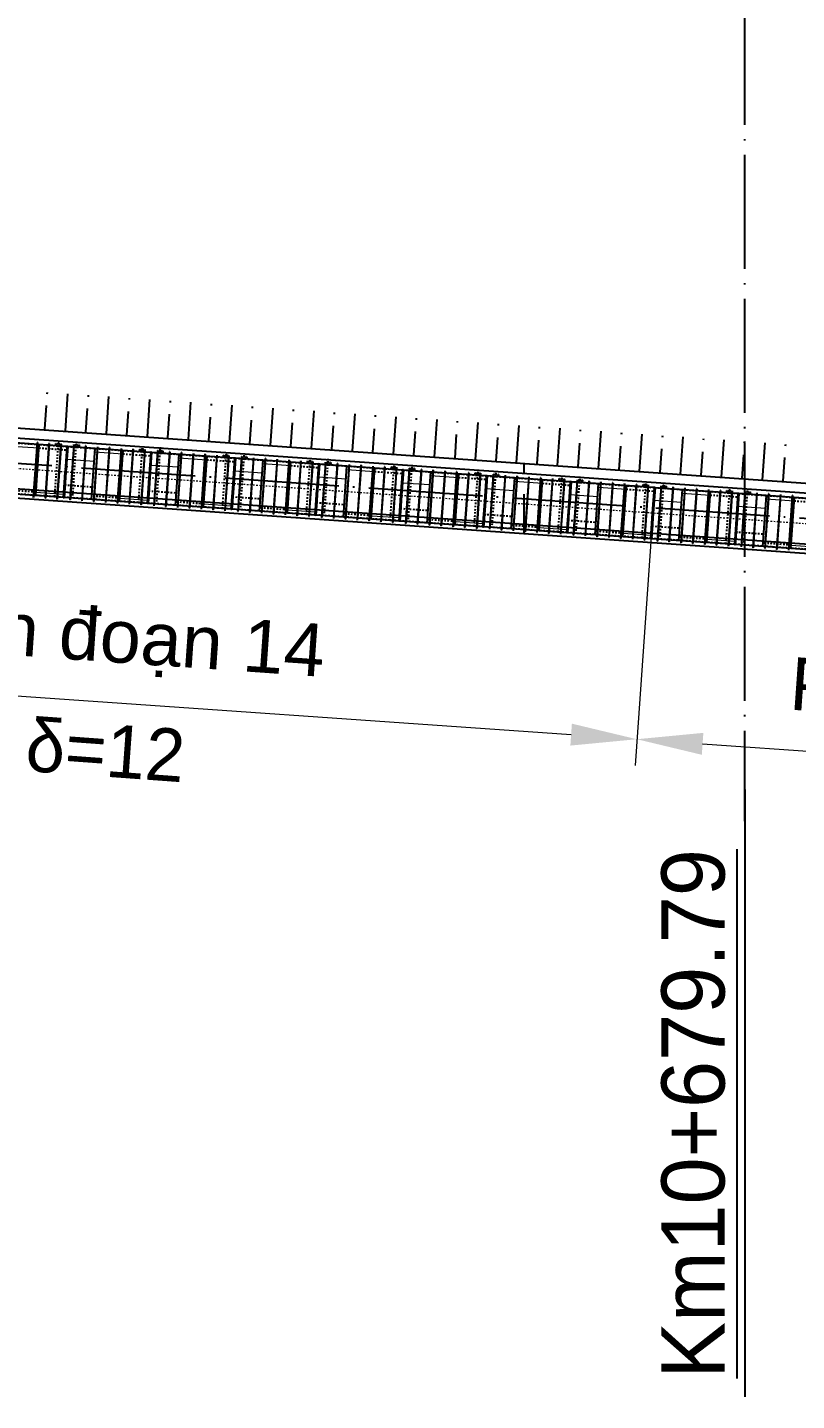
# Model space of a CAD drawing. Header units: inches. Extents: x 444671 to 463716, y 1783086 to 1794968.
# Drawn here: x 457299.1 to 457347.7, y 1787224.3 to 1787311.1 of the extents above; entities that cross this region are included whole.
import ezdxf

# ---------------------------------------------------------------- set-up
doc = ezdxf.new("R2010")
doc.units = ezdxf.units.IN
doc.header["$MEASUREMENT"] = 0
for name, pattern in [('ACAD_ISO04W100', [30, 24, -3, 0, -3]), ('CENTER', [2, 1.25, -0.25, 0.25, -0.25]), ('DASHED2', [9.525, 6.35, -3.175]), ('HIDDEN', [0.375, 0.25, -0.125])]:
    doc.linetypes.add(name, pattern=pattern)
for name, color, linetype in [('4', 4, 'Continuous'), ('Bao', 137, 'Continuous'), ('CONGTRINH', 2, 'Continuous'), ('CTTRINH', 4, 'Continuous'), ('Dong', 252, 'HIDDEN'), ('Ghichu', 3, 'Continuous'), ('KHUAT', 8, 'DASHED2'), ('Tam', 1, 'CENTER'), ('Text', 3, 'Continuous'), ('Tim', 1, 'ACAD_ISO04W100')]:
    doc.layers.add(name, color=color, linetype=linetype)
doc.layers.add('manh', color=128, linetype='Continuous', lineweight=15)
doc.layers.add('Texdoi', color=40, linetype='Continuous', lineweight=15)
doc.styles.add('Arial', font='arial.ttf')
doc.styles.add('VnAvt', font='')
doc.styles.get('VnAvt').set_extended_font_data('.VnAvant')
doc.linetypes.add('NEN_DA1', pattern='A,1.5,-0.15,["Y",Standard,S=0.2,R=0,X=-0.15,Y=-0.2],-0.005', length=1.655)
doc.dimstyles.new('1-1', dxfattribs={"dimtxt": 2, "dimasz": 2.5, "dimexe": 1, "dimexo": 0, "dimgap": 1, "dimtad": 1, "dimtoh": 1, "dimdec": 0, "dimzin": 0, "dimdsep": 46, "dimtxsty": 'Standard', "dimcen": 0.09, "dimclrd": 3, "dimclre": 3, "dimclrt": 4, "dimadec": 0, "dimazin": 0, "dimtfac": 1, "dimtdec": 0, "dimtmove": 0, "dimatfit": 0, "dimfxl": 0, "dimtolj": 1, "dimtzin": 0, "dimarcsym": 0})

# ---------------------------------------------------------------- blocks, each defined once
blk = doc.blocks.new('*D140')
at = {"layer": 'Bao', "color": 3, "lineweight": -2, "ltscale": 0.2, "transparency": 16777216}
for p, q in [((-831170, 179837), (-832286, 163886)), ((-762204, 175009), (-763321, 159058)), ((-828013, 165258), (-767361, 161012))]:
    blk.add_line(p, q, dxfattribs=at)
at = {"layer": 'Bao', "color": 3, "ltscale": 0.2, "transparency": 16777216}
for points in [[(-827965, 165951), (-828062, 164565), (-832170, 165549)], [(-767313, 161705), (-767410, 160319), (-763205, 160721)]]:
    blk.add_solid(points, dxfattribs=at)
at = {"layer": 'Defpoints', "color": 0, "ltscale": 0.2, "transparency": 16777216}
for p in [(-831170, 179837), (-762204, 175009), (-763205, 160721)]:
    blk.add_point(p, dxfattribs=at)
at = {"layer": 'Bao', "color": 4, "ltscale": 0.2, "transparency": 16777216, "insert": (-797419, 166967), "char_height": 3333.33, "attachment_point": 5, "rotation": 355.99563}
blk.add_mtext('\\A1;{\\f.VnArial|b0|i0|c0|p34;Ph©n ®o¹n 14}', dxfattribs=at)
blk = doc.blocks.new('*D141')
at = {"layer": 'Bao', "color": 3, "lineweight": -2, "ltscale": 0.2, "transparency": 16777216}
for p, q in [((-762204, 175009), (-763321, 159058)), ((-714459, 171667), (-715576, 155716)), ((-759048, 160430), (-719616, 157670))]:
    blk.add_line(p, q, dxfattribs=at)
at = {"layer": 'Bao', "color": 3, "ltscale": 0.2, "transparency": 16777216}
for points in [[(-759000, 161123), (-759097, 159737), (-763205, 160721)], [(-719567, 158362), (-719664, 156977), (-715459, 157379)]]:
    blk.add_solid(points, dxfattribs=at)
at = {"layer": 'Defpoints', "color": 0, "ltscale": 0.2, "transparency": 16777216}
for p in [(-762204, 175009), (-714459, 171667), (-715459, 157379)]:
    blk.add_point(p, dxfattribs=at)
at = {"layer": 'Bao', "color": 4, "ltscale": 0.2, "transparency": 16777216, "insert": (-739064, 162882), "char_height": 3333.33, "attachment_point": 5, "rotation": 355.99563}
blk.add_mtext('\\A1;{\\f.VnArial|b0|i0|c0|p34;Ph©n ®o¹n 13}', dxfattribs=at)
blk = doc.blocks.new('A$C491C4D06')
at = {"layer": 'Bao'}
for p, q in [((-799250.6, 179222.5), (-804523.7, 179591.6)), ((-801218.2, 176118.3), (-800992.2, 179346.4)), ((-801111.7, 179472.9), (-801125.6, 179473.9)), ((-800363.5, 179420.5), (-800377.5, 179421.5)), ((-799956.9, 179272), (-799946.4, 179421.6)), ((-799946.4, 179421.6), (-799926.4, 179420.2)), ((-799936.9, 179270.6), (-799926.4, 179420.2)), ((-799627.2, 179399.2), (-799637.7, 179249.6)), ((-799249.9, 179232.5), (-799363.3, 177612.4)), ((-799331.7, 177606.2), (-799218.7, 179220.3)), ((-799190.1, 179228.3), (-799303.5, 177608.3)), ((-799190.1, 179228.3), (-799249.9, 179232.5)), ((-793945.6, 178851.1), (-799218.7, 179220.3)), ((-798807.7, 179191.5), (-798797.2, 179341.1)), ((-798497.9, 179320.2), (-798508.4, 179170.5)), ((-798478, 179318.8), (-798497.9, 179320.2)), ((-798478, 179318.8), (-798488.5, 179169.1)), ((-798051.1, 179258.8), (-798065.1, 179259.8)), ((-797678.8, 175870.6), (-797452.9, 179098.7)), ((-797303, 179206.4), (-797316.9, 179207.4)), ((-796554.8, 179154), (-796568.8, 179154.9)), ((-795913.2, 175747), (-795687.2, 178975.1)), ((-795806.6, 179101.5), (-795820.6, 179102.5)), ((-795058.5, 179049.1), (-795072.4, 179050.1)), ((-794651.9, 178900.6), (-794641.4, 179050.2)), ((-794641.4, 179050.2), (-794621.4, 179048.8)), ((-794631.9, 178899.2), (-794621.4, 179048.8)), ((-794322.2, 179027.9), (-794332.6, 178878.2)), ((-793944.9, 178861.1), (-794058.3, 177241.1)), ((-794026.7, 177234.9), (-793913.7, 178848.9)), ((-793885, 178856.9), (-793998.4, 177236.9)), ((-793885, 178856.9), (-793944.9, 178861.1)), ((-788640.6, 178479.8), (-793913.7, 178848.9)), ((-793502.7, 178820.1), (-793492.2, 178969.8)), ((-793192.9, 178948.8), (-793203.4, 178799.2)), ((-793173, 178947.4), (-793192.9, 178948.8)), ((-793173, 178947.4), (-793183.5, 178797.8)), ((-792746.1, 178887.5), (-792760.1, 178888.4)), ((-791997.9, 178835), (-792011.9, 178836)), ((-791249.8, 178782.6), (-791263.8, 178783.6)), ((-792373.8, 175499.2), (-792147.8, 178727.3)), ((-790608.1, 175375.6), (-790382.2, 178603.7)), ((-790501.6, 178730.2), (-790515.6, 178731.1)), ((-789753.5, 178677.7), (-789767.4, 178678.7)), ((-789346.8, 178529.2), (-789336.4, 178678.9)), ((-789336.4, 178678.9), (-789316.4, 178677.5)), ((-789326.9, 178527.8), (-789316.4, 178677.5)), ((-789017.1, 178656.5), (-789027.6, 178506.9)), ((-788639.9, 178489.7), (-788753.3, 176869.7)), ((-788721.6, 176863.5), (-788608.6, 178477.5)), ((-788580, 178485.6), (-788693.4, 176865.5)), ((-788580, 178485.6), (-788639.9, 178489.7)), ((-783335.6, 178108.4), (-788608.6, 178477.5)), ((-788197.7, 178448.8), (-788187.2, 178598.4)), ((-787887.9, 178577.4), (-787898.4, 178427.8)), ((-787867.9, 178576), (-787887.9, 178577.4)), ((-787867.9, 178576), (-787878.4, 178426.4)), ((-787441.1, 178516.1), (-787455.1, 178517.1)), ((-787068.8, 175127.8), (-786842.8, 178355.9)), ((-786692.9, 178463.7), (-786706.9, 178464.6)), ((-785944.8, 178411.2), (-785958.7, 178412.2)), ((-785303.1, 175004.2), (-785077.1, 178232.3)), ((-785196.6, 178358.8), (-785210.6, 178359.8)), ((-784448.4, 178306.4), (-784462.4, 178307.3)), ((-784041.8, 178157.9), (-784031.3, 178307.5)), ((-784031.3, 178307.5), (-784011.4, 178306.1)), ((-784021.9, 178156.5), (-784011.4, 178306.1)), ((-783712.1, 178285.1), (-783722.6, 178135.5)), ((-783334.9, 178118.4), (-783448.3, 176498.3)), ((-783416.6, 176492.1), (-783303.6, 178106.2)), ((-783275, 178114.2), (-783388.4, 176494.1)), ((-783275, 178114.2), (-783334.9, 178118.4)), ((-778030.5, 177737), (-783303.6, 178106.2)), ((-782892.6, 178077.4), (-782882.1, 178227)), ((-782582.9, 178206.1), (-782593.4, 178056.4)), ((-782562.9, 178204.7), (-782582.9, 178206.1)), ((-782562.9, 178204.7), (-782573.4, 178055)), ((-782136.1, 178144.7), (-782150.1, 178145.7)), ((-781763.8, 174756.5), (-781537.8, 177984.6)), ((-781387.9, 178092.3), (-781401.9, 178093.3)), ((-780639.8, 178039.9), (-780653.7, 178040.8)), ((-779891.6, 177987.4), (-779905.5, 177988.4)), ((-779143.4, 177935), (-779157.4, 177936)), ((-778736.8, 177786.5), (-778726.3, 177936.1)), ((-778726.3, 177936.1), (-778706.4, 177934.7)), ((-778716.9, 177785.1), (-778706.4, 177934.7)), ((-778407.1, 177913.8), (-778417.6, 177764.1)), ((-799367.6, 177608.7), (-799481, 175988.7)), ((-799339.4, 177610.8), (-799452.4, 175996.7)), ((-799307.7, 177604.5), (-799421.1, 175984.5)), ((-799307.7, 177604.5), (-799367.6, 177608.7)), ((-799303.5, 177608.3), (-799363.3, 177612.4)), ((-799331.4, 177610.2), (-799331.5, 177608.2)), ((-794062.6, 177237.4), (-794176, 175617.3)), ((-794034.4, 177239.4), (-794147.3, 175625.4)), ((-794002.7, 177233.2), (-794116.1, 175613.1)), ((-794002.7, 177233.2), (-794062.6, 177237.4)), ((-793998.4, 177236.9), (-794058.3, 177241.1)), ((-794026.4, 177238.8), (-794026.5, 177236.8)), ((-779998.1, 174632.9), (-779772.1, 177861)), ((-778029.8, 177747), (-778143.2, 176127)), ((-778111.6, 176120.7), (-777998.6, 177734.8)), ((-777970, 177742.8), (-778083.4, 176122.8)), ((-777970, 177742.8), (-778029.8, 177747)), ((-772725.5, 177365.7), (-777998.6, 177734.8)), ((-777587.6, 177706), (-777577.1, 177855.7)), ((-777277.9, 177834.7), (-777288.4, 177685)), ((-777257.9, 177833.3), (-777277.9, 177834.7)), ((-777257.9, 177833.3), (-777268.4, 177683.7)), ((-776831.1, 177773.4), (-776845, 177774.3)), ((-776458.8, 174385.1), (-776232.8, 177613.2)), ((-776082.9, 177720.9), (-776096.9, 177721.9)), ((-775334.7, 177668.5), (-775348.7, 177669.5)), ((-774693.1, 174261.5), (-774467.1, 177489.6)), ((-774586.6, 177616.1), (-774600.5, 177617)), ((-773838.4, 177563.6), (-773852.4, 177564.6)), ((-773431.8, 177415.1), (-773421.3, 177564.8)), ((-773421.3, 177564.8), (-773401.3, 177563.4)), ((-773411.8, 177413.7), (-773401.3, 177563.4)), ((-773102.1, 177542.4), (-773112.6, 177392.8)), ((-772724.8, 177375.6), (-772838.2, 175755.6)), ((-772806.6, 175749.4), (-772693.6, 177363.4)), ((-772665, 177371.4), (-772778.4, 175751.4)), ((-772665, 177371.4), (-772724.8, 177375.6)), ((-767420.5, 176994.3), (-772693.6, 177363.4)), ((-772282.6, 177334.7), (-772272.1, 177484.3)), ((-771972.8, 177463.3), (-771983.3, 177313.7)), ((-771952.9, 177461.9), (-771972.8, 177463.3)), ((-771952.9, 177461.9), (-771963.4, 177312.3)), ((-771526.1, 177402), (-771540, 177403)), ((-771153.8, 174013.7), (-770927.8, 177241.8)), ((-770777.9, 177349.6), (-770791.8, 177350.5)), ((-770029.7, 177297.1), (-770043.7, 177298.1)), ((-769388.1, 173890.1), (-769162.1, 177118.2)), ((-769281.5, 177244.7), (-769295.5, 177245.7)), ((-768533.4, 177192.3), (-768547.4, 177193.2)), ((-768126.8, 177043.8), (-768116.3, 177193.4)), ((-768116.3, 177193.4), (-768096.3, 177192)), ((-768106.8, 177042.4), (-768096.3, 177192)), ((-767797.1, 177171), (-767807.6, 177021.4)), ((-766977.6, 176963.3), (-766967.1, 177112.9)), ((-766667.8, 177091.9), (-766678.3, 176942.3)), ((-766647.9, 177090.5), (-766667.8, 177091.9)), ((-766647.9, 177090.5), (-766658.4, 176940.9)), ((-799452.4, 175996.7), (-804725.5, 176365.9)), ((-788757.5, 176866), (-788871, 175246)), ((-788729.3, 176868), (-788842.3, 175254)), ((-788697.7, 176861.8), (-788811.1, 175241.8)), ((-788697.7, 176861.8), (-788757.5, 176866)), ((-788693.4, 176865.5), (-788753.3, 176869.7)), ((-788721.4, 176867.5), (-788721.5, 176865.5)), ((-783452.5, 176494.6), (-783565.9, 174874.6)), ((-783424.3, 176496.7), (-783537.3, 174882.6)), ((-783392.7, 176490.4), (-783506.1, 174870.4)), ((-783392.7, 176490.4), (-783452.5, 176494.6)), ((-783388.4, 176494.1), (-783448.3, 176498.3)), ((-783416.3, 176496.1), (-783416.5, 176494.1)), ((-767419.8, 177004.3), (-767533.2, 175384.2)), ((-767501.6, 175378), (-767388.6, 176992.1)), ((-767359.9, 177000.1), (-767473.4, 175380)), ((-767359.9, 177000.1), (-767419.8, 177004.3)), ((-762115.5, 176622.9), (-767388.6, 176992.1)), ((-766221, 177030.6), (-766235, 177031.6)), ((-765848.7, 173642.3), (-765622.8, 176870.4)), ((-765472.9, 176978.2), (-765486.8, 176979.2)), ((-764724.7, 176925.7), (-764738.7, 176926.7)), ((-764083.1, 173518.7), (-763857.1, 176746.8)), ((-763976.5, 176873.3), (-763990.5, 176874.3)), ((-763228.4, 176820.9), (-763242.3, 176821.9)), ((-762821.8, 176672.4), (-762811.3, 176822)), ((-762811.3, 176822), (-762791.3, 176820.6)), ((-762801.8, 176671), (-762791.3, 176820.6)), ((-762492, 176799.6), (-762502.5, 176650)), ((-762114.8, 176632.9), (-762228.2, 175012.9)), ((-762196.5, 175006.6), (-762083.6, 176620.7)), ((-762054.9, 176628.7), (-762168.3, 175008.7)), ((-762054.9, 176628.7), (-762114.8, 176632.9)), ((-756810.5, 176251.5), (-762083.6, 176620.7)), ((-761672.6, 176591.9), (-761662.1, 176741.5)), ((-761362.8, 176720.6), (-761373.3, 176570.9)), ((-761342.9, 176719.2), (-761362.8, 176720.6)), ((-761342.9, 176719.2), (-761353.3, 176569.5)), ((-760916, 176659.2), (-760930, 176660.2)), ((-760543.7, 173271), (-760317.7, 176499.1)), ((-760167.8, 176606.8), (-760181.8, 176607.8)), ((-759419.7, 176554.4), (-759433.7, 176555.4)), ((-758778, 173147.4), (-758552.1, 176375.5)), ((-758671.5, 176501.9), (-758685.5, 176502.9)), ((-757923.4, 176449.5), (-757937.3, 176450.5)), ((-757516.7, 176301), (-757506.2, 176450.6)), ((-757506.2, 176450.6), (-757486.3, 176449.2)), ((-757496.8, 176299.6), (-757486.3, 176449.2)), ((-757187, 176428.3), (-757197.5, 176278.6)), ((-756809.8, 176261.5), (-756923.2, 174641.5)), ((-756891.5, 174635.3), (-756778.5, 176249.3)), ((-756749.9, 176257.3), (-756863.3, 174637.3)), ((-756749.9, 176257.3), (-756809.8, 176261.5)), ((-751505.4, 175880.2), (-756778.5, 176249.3)), ((-756367.5, 176220.5), (-756357.1, 176370.2)), ((-756057.8, 176349.2), (-756068.3, 176199.6)), ((-756037.8, 176347.8), (-756057.8, 176349.2)), ((-756037.8, 176347.8), (-756048.3, 176198.2)), ((-755611, 176287.9), (-755625, 176288.9)), ((-754862.8, 176235.4), (-754876.8, 176236.4)), ((-754114.7, 176183), (-754128.6, 176184)), ((-801354.4, 176009.6), (-801368.3, 176010.6)), ((-800606.2, 175957.2), (-800620.2, 175958.2)), ((-800606.2, 175956.9), (-800620.2, 175957.9)), ((-799858, 175904.8), (-799872, 175905.8)), ((-799858.1, 175904.4), (-799872, 175905.4)), ((-799421.1, 175984.5), (-799481, 175988.7)), ((-794147.3, 175625.4), (-799420.4, 175994.5)), ((-799042, 175847.7), (-799056, 175848.7)), ((-798293.9, 175795.3), (-798307.8, 175796.3)), ((-797545.7, 175743), (-797559.7, 175743.9)), ((-796797.5, 175690.6), (-796811.5, 175691.6)), ((-796049.3, 175638.2), (-796063.3, 175639.2)), ((-795301.2, 175585.8), (-795315.2, 175586.8)), ((-795301.2, 175585.5), (-795315.2, 175586.5)), ((-794553, 175533.5), (-794567, 175534.4)), ((-794553, 175533.1), (-794567, 175534.1)), ((-794116.1, 175613.1), (-794176, 175617.3)), ((-788842.3, 175254), (-794115.4, 175623.1)), ((-793737, 175476.3), (-793751, 175477.3)), ((-792988.8, 175424), (-793002.8, 175424.9)), ((-792240.7, 175371.6), (-792254.6, 175372.6)), ((-791492.5, 175319.2), (-791506.5, 175320.2)), ((-778147.5, 176123.3), (-778260.9, 174503.2)), ((-778119.3, 176125.3), (-778232.3, 174511.2)), ((-778087.7, 176119.1), (-778201.1, 174499)), ((-778087.7, 176119.1), (-778147.5, 176123.3)), ((-778083.4, 176122.8), (-778143.2, 176127)), ((-778111.3, 176124.7), (-778111.5, 176122.7)), ((-772842.5, 175751.9), (-772955.9, 174131.9)), ((-772814.3, 175753.9), (-772927.3, 174139.9)), ((-772782.6, 175747.7), (-772896.1, 174127.7)), ((-772782.6, 175747.7), (-772842.5, 175751.9)), ((-772778.4, 175751.4), (-772838.2, 175755.6)), ((-772806.3, 175753.4), (-772806.4, 175751.4)), ((-767537.5, 175380.5), (-767650.9, 173760.5)), ((-767509.3, 175382.6), (-767622.3, 173768.5)), ((-767477.6, 175376.3), (-767591, 173756.3)), ((-767477.6, 175376.3), (-767537.5, 175380.5)), ((-767473.4, 175380), (-767533.2, 175384.2)), ((-767501.3, 175382), (-767501.4, 175380)), ((-755238.7, 172899.6), (-755012.7, 176127.7)), ((-753473, 172776), (-753247, 176004.1)), ((-753366.5, 176130.6), (-753380.5, 176131.6)), ((-790744.3, 175266.8), (-790758.3, 175267.8)), ((-789996.2, 175214.1), (-790010.2, 175215.1)), ((-789996.2, 175214.5), (-790010.1, 175215.4)), ((-789248, 175162.1), (-789262, 175163.1)), ((-789248, 175161.7), (-789262, 175162.7)), ((-788811.1, 175241.8), (-788871, 175246)), ((-783537.3, 174882.6), (-788810.4, 175251.7)), ((-788432, 175105), (-788446, 175105.9)), ((-787683.8, 175052.6), (-787697.8, 175053.6)), ((-786935.7, 175000.2), (-786949.6, 175001.2)), ((-786187.5, 174947.8), (-786201.5, 174948.8)), ((-785439.3, 174895.5), (-785453.3, 174896.4)), ((-784691.2, 174843.1), (-784705.1, 174844.1)), ((-784691.2, 174842.8), (-784705.1, 174843.7)), ((-783943, 174790.3), (-783957, 174791.3)), ((-783943, 174790.7), (-783956.9, 174791.7)), ((-783506.1, 174870.4), (-783565.9, 174874.6)), ((-778232.3, 174511.2), (-783505.4, 174880.4)), ((-783127, 174733.6), (-783140.9, 174734.6)), ((-782378.8, 174681.2), (-782392.8, 174682.2)), ((-781630.6, 174628.8), (-781644.6, 174629.8)), ((-780882.5, 174576.5), (-780896.4, 174577.4)), ((-780134.3, 174524.1), (-780148.3, 174525.1)), ((-779386.1, 174471.7), (-779400.1, 174472.7)), ((-779386.2, 174471.4), (-779400.1, 174472.4)), ((-778201.1, 174499), (-778260.9, 174503.2)), ((-772927.3, 174139.9), (-778200.4, 174509)), ((-762232.5, 175009.1), (-762345.9, 173389.1)), ((-762204.3, 175011.2), (-762317.2, 173397.1)), ((-762172.6, 175005), (-762286, 173384.9)), ((-762172.6, 175005), (-762232.5, 175009.1)), ((-762168.3, 175008.7), (-762228.2, 175012.9)), ((-762196.3, 175010.6), (-762196.4, 175008.6)), ((-756927.4, 174637.8), (-757040.9, 173017.7)), ((-756899.2, 174639.8), (-757012.2, 173025.8)), ((-756867.6, 174633.6), (-756981, 173013.6)), ((-756867.6, 174633.6), (-756927.4, 174637.8)), ((-756863.3, 174637.3), (-756923.2, 174641.5)), ((-756891.3, 174639.3), (-756891.4, 174637.3)), ((-778638, 174419), (-778652, 174419.9)), ((-778638, 174419.3), (-778651.9, 174420.3)), ((-777822, 174362.2), (-777835.9, 174363.2)), ((-777073.8, 174309.8), (-777087.8, 174310.8)), ((-776325.6, 174257.5), (-776339.6, 174258.5)), ((-775577.5, 174205.1), (-775591.4, 174206.1)), ((-774829.3, 174152.7), (-774843.2, 174153.7)), ((-774081.1, 174100.4), (-774095.1, 174101.3)), ((-774081.1, 174100), (-774095.1, 174101)), ((-773332.9, 174048), (-773346.9, 174049)), ((-773333, 174047.6), (-773346.9, 174048.6)), ((-772896.1, 174127.7), (-772955.9, 174131.9)), ((-767622.3, 173768.5), (-772895.4, 174137.6)), ((-772516.9, 173990.9), (-772530.9, 173991.8)), ((-771768.8, 173938.5), (-771782.7, 173939.5)), ((-771020.6, 173886.1), (-771034.6, 173887.1)), ((-770272.4, 173833.7), (-770286.4, 173834.7)), ((-769524.3, 173781.4), (-769538.2, 173782.3)), ((-768776.1, 173729), (-768790.1, 173730)), ((-768776.1, 173728.7), (-768790.1, 173729.6)), ((-768027.9, 173676.6), (-768041.9, 173677.6)), ((-768028, 173676.2), (-768041.9, 173677.2)), ((-767591, 173756.3), (-767650.9, 173760.5)), ((-762317.2, 173397.1), (-767590.3, 173766.3)), ((-767211.9, 173619.5), (-767225.9, 173620.5)), ((-766463.8, 173567.1), (-766477.7, 173568.1)), ((-765715.6, 173514.7), (-765729.5, 173515.7)), ((-764967.4, 173462.4), (-764981.4, 173463.3)), ((-764219.2, 173410), (-764233.2, 173411)), ((-763471.1, 173357.6), (-763485.1, 173358.6)), ((-763471.1, 173357.3), (-763485.1, 173358.3)), ((-762722.9, 173305.2), (-762736.9, 173306.2)), ((-762722.9, 173304.9), (-762736.9, 173305.8)), ((-762286, 173384.9), (-762345.9, 173389.1)), ((-757012.2, 173025.8), (-762285.3, 173394.9)), ((-761906.9, 173248.1), (-761920.9, 173249.1)), ((-761158.7, 173195.7), (-761172.7, 173196.7)), ((-760410.6, 173143.4), (-760424.5, 173144.3)), ((-759662.4, 173091), (-759676.4, 173092)), ((-758914.2, 173038.6), (-758928.2, 173039.6)), ((-758166.1, 172985.9), (-758180.1, 172986.9)), ((-758166.1, 172986.2), (-758180, 172987.2)), ((-757417.9, 172933.9), (-757431.9, 172934.8)), ((-757417.9, 172933.5), (-757431.9, 172934.5)), ((-756981, 173013.6), (-757040.9, 173017.7)), ((-751707.2, 172654.4), (-756980.3, 173023.5)), ((-756601.9, 172876.7), (-756615.9, 172877.7)), ((-755853.7, 172824.4), (-755867.7, 172825.3)), ((-755105.5, 172772), (-755119.5, 172773)), ((-754357.4, 172719.6), (-754371.4, 172720.6)), ((-753609.2, 172667.2), (-753623.2, 172668.2))]:
    blk.add_line(p, q, dxfattribs=at)
at = {"layer": 'Bao', "ltscale": 0.2}
for p, q in [((-801125.6, 179474.1), (-801368.3, 176010.6)), ((-801111.6, 179473.1), (-801354.4, 176009.6)), ((-800377.4, 179421.7), (-800620.2, 175957.9)), ((-800363.5, 179420.7), (-800606.2, 175956.9)), ((-799629.3, 179368.9), (-799872, 175905.4)), ((-799615.3, 179368.3), (-799858.1, 175904.4)), ((-799615.3, 179368), (-799629.2, 179369)), ((-799226.7, 179220.8), (-799250.6, 179222.5)), ((-798813.1, 179314.2), (-799056, 175848.7)), ((-798799.3, 179311.2), (-799042, 175847.7)), ((-798799.2, 179313.1), (-798813.1, 179314)), ((-798065.1, 179259.8), (-798307.8, 175796.3)), ((-798051.1, 179258.8), (-798293.9, 175795.3)), ((-797316.9, 179207.4), (-797559.7, 175743.9)), ((-797303, 179206.5), (-797545.7, 175743)), ((-796568.6, 179156.9), (-796811.5, 175691.6)), ((-796554.7, 179155.9), (-796797.5, 175690.6)), ((-795820.6, 179102.7), (-796063.3, 175639.2)), ((-795806.6, 179101.7), (-796049.3, 175638.2)), ((-795072.4, 179050.3), (-795315.2, 175586.5)), ((-795058.5, 179049.3), (-795301.2, 175585.5)), ((-794324.3, 178997.6), (-794567, 175534.1)), ((-794310.3, 178997), (-794553, 175533.1)), ((-794310.3, 178996.7), (-794324.2, 178997.6)), ((-793921.6, 178849.5), (-793945.6, 178851.1)), ((-793508.1, 178942.8), (-793751, 175477.3)), ((-793494.3, 178939.8), (-793737, 175476.3)), ((-793494.2, 178941.7), (-793508.1, 178942.7)), ((-792760.1, 178888.4), (-793002.8, 175424.9)), ((-792746.1, 178887.5), (-792988.8, 175424)), ((-792011.9, 178836.1), (-792254.6, 175372.6)), ((-791997.9, 178835.1), (-792240.7, 175371.6)), ((-791263.6, 178785.5), (-791506.5, 175320.2)), ((-791249.7, 178784.5), (-791492.5, 175319.2)), ((-790515.6, 178731.3), (-790758.3, 175267.8)), ((-790501.6, 178730.3), (-790744.3, 175266.8)), ((-789767.4, 178678.9), (-790010.2, 175215.1)), ((-789753.4, 178678), (-789996.2, 175214.1)), ((-789019.3, 178626.2), (-789262, 175162.7)), ((-789005.3, 178625.6), (-789248, 175161.7)), ((-789005.3, 178625.3), (-789019.2, 178626.3)), ((-788616.6, 178478.1), (-788640.6, 178479.8)), ((-788203.1, 178571.4), (-788446, 175105.9)), ((-788189.3, 178568.4), (-788432, 175105)), ((-788189.1, 178570.3), (-788203.1, 178571.3)), ((-787455.1, 178517.1), (-787697.8, 175053.6)), ((-787441.1, 178516.1), (-787683.8, 175052.6)), ((-786706.9, 178464.7), (-786949.6, 175001.2)), ((-786692.9, 178463.7), (-786935.7, 175000.2)), ((-785958.6, 178414.1), (-786201.5, 174948.8)), ((-785944.6, 178413.1), (-786187.5, 174947.8)), ((-785210.6, 178359.9), (-785453.3, 174896.4)), ((-785196.6, 178359), (-785439.3, 174895.5)), ((-784462.4, 178307.6), (-784705.1, 174843.7)), ((-784448.4, 178306.6), (-784691.2, 174842.8)), ((-783714.2, 178254.8), (-783957, 174791.3)), ((-783700.2, 178254.2), (-783943, 174790.3)), ((-783700.3, 178253.9), (-783714.1, 178254.9)), ((-783311.6, 178106.7), (-783335.6, 178108.4)), ((-782898.1, 178200), (-783140.9, 174734.6)), ((-782884.2, 178197.1), (-783127, 174733.6)), ((-782884.1, 178198.9), (-782898.1, 178199.9)), ((-782150.1, 178145.7), (-782392.8, 174682.2)), ((-782136.1, 178144.7), (-782378.8, 174681.2)), ((-781401.9, 178093.3), (-781644.6, 174629.8)), ((-781387.9, 178092.3), (-781630.6, 174628.8)), ((-780653.6, 178042.7), (-780896.4, 174577.4)), ((-780639.6, 178041.8), (-780882.5, 174576.5)), ((-779905.5, 177988.6), (-780148.3, 174525.1)), ((-779891.6, 177987.6), (-780134.3, 174524.1)), ((-779157.4, 177936.2), (-779400.1, 174472.4)), ((-779143.4, 177935.2), (-779386.2, 174471.4)), ((-778409.2, 177883.5), (-778652, 174419.9)), ((-778395.2, 177882.9), (-778638, 174419)), ((-778395.3, 177882.6), (-778409.1, 177883.5)), ((-778006.6, 177735.4), (-778030.5, 177737)), ((-777593.1, 177828.7), (-777835.9, 174363.2)), ((-777579.2, 177825.7), (-777822, 174362.2)), ((-777579.1, 177827.6), (-777593.1, 177828.6)), ((-776845, 177774.3), (-777087.8, 174310.8)), ((-776831.1, 177773.4), (-777073.8, 174309.8)), ((-776096.9, 177722), (-776339.6, 174258.5)), ((-776082.9, 177721), (-776325.6, 174257.5)), ((-775348.6, 177671.4), (-775591.4, 174206.1)), ((-775334.6, 177670.4), (-775577.5, 174205.1)), ((-774600.5, 177617.2), (-774843.2, 174153.7)), ((-774586.6, 177616.2), (-774829.3, 174152.7)), ((-773852.4, 177564.8), (-774095.1, 174101)), ((-773838.4, 177563.9), (-774081.1, 174100)), ((-773104.2, 177512.1), (-773346.9, 174048.6)), ((-773090.2, 177511.5), (-773333, 174047.6)), ((-773090.2, 177511.2), (-773104.1, 177512.2)), ((-772701.6, 177364), (-772725.5, 177365.7)), ((-772288, 177457.3), (-772530.9, 173991.8)), ((-772274.2, 177454.3), (-772516.9, 173990.9)), ((-772274.1, 177456.2), (-772288, 177457.2)), ((-771540, 177403), (-771782.7, 173939.5)), ((-771526.1, 177402), (-771768.8, 173938.5)), ((-770791.8, 177350.6), (-771034.6, 173887.1)), ((-770777.9, 177349.6), (-771020.6, 173886.1)), ((-770043.6, 177300), (-770286.4, 173834.7)), ((-770029.6, 177299), (-770272.4, 173833.7)), ((-769295.5, 177245.8), (-769538.2, 173782.3)), ((-769281.5, 177244.9), (-769524.3, 173781.4)), ((-768547.3, 177193.5), (-768790.1, 173729.6)), ((-768533.4, 177192.5), (-768776.1, 173728.7)), ((-767799.2, 177140.7), (-768041.9, 173677.2)), ((-767785.2, 177140.1), (-768028, 173676.2)), ((-767785.2, 177139.8), (-767799.1, 177140.8)), ((-766983, 177085.9), (-767225.9, 173620.5)), ((-766969.2, 177083), (-767211.9, 173619.5)), ((-766969.1, 177084.8), (-766983, 177085.8)), ((-767396.6, 176992.6), (-767420.5, 176994.3)), ((-766235, 177031.6), (-766477.7, 173568.1)), ((-766221, 177030.6), (-766463.8, 173567.1)), ((-765486.8, 176979.2), (-765729.5, 173515.7)), ((-765472.9, 176978.2), (-765715.6, 173514.7)), ((-764738.5, 176928.6), (-764981.4, 173463.3)), ((-764724.6, 176927.7), (-764967.4, 173462.4)), ((-763990.5, 176874.5), (-764233.2, 173411)), ((-763976.5, 176873.5), (-764219.2, 173410)), ((-763242.3, 176822.1), (-763485.1, 173358.3)), ((-763228.4, 176821.1), (-763471.1, 173357.3)), ((-762494.2, 176769.3), (-762736.9, 173305.8)), ((-762480.2, 176768.7), (-762722.9, 173304.9)), ((-762480.2, 176768.5), (-762494.1, 176769.4)), ((-762091.5, 176621.2), (-762115.5, 176622.9)), ((-761678, 176714.6), (-761920.9, 173249.1)), ((-761664.2, 176711.6), (-761906.9, 173248.1)), ((-761664, 176713.5), (-761678, 176714.4)), ((-760930, 176660.2), (-761172.7, 173196.7)), ((-760916, 176659.2), (-761158.7, 173195.7)), ((-760181.8, 176607.8), (-760424.5, 173144.3)), ((-760167.8, 176606.9), (-760410.6, 173143.4)), ((-759433.5, 176557.3), (-759676.4, 173092)), ((-759419.6, 176556.3), (-759662.4, 173091)), ((-758685.5, 176503.1), (-758928.2, 173039.6)), ((-758671.5, 176502.1), (-758914.2, 173038.6)), ((-757937.3, 176450.7), (-758180.1, 172986.9)), ((-757923.3, 176449.7), (-758166.1, 172985.9)), ((-757189.2, 176398), (-757431.9, 172934.5)), ((-757175.2, 176397.4), (-757417.9, 172933.5)), ((-757175.2, 176397.1), (-757189, 176398.1)), ((-756786.5, 176249.9), (-756810.5, 176251.5)), ((-756373, 176343.2), (-756615.9, 172877.7)), ((-756359.2, 176340.2), (-756601.9, 172876.7)), ((-756359, 176342.1), (-756373, 176343.1)), ((-755625, 176288.9), (-755867.7, 172825.3)), ((-755611, 176287.9), (-755853.7, 172824.4)), ((-754876.8, 176236.5), (-755119.5, 172773)), ((-754862.8, 176235.5), (-755105.5, 172772)), ((-754128.5, 176185.9), (-754371.4, 172720.6)), ((-754114.5, 176184.9), (-754357.4, 172719.6)), ((-753380.4, 176131.7), (-753623.2, 172668.2)), ((-753366.5, 176130.8), (-753609.2, 172667.2))]:
    blk.add_line(p, q, dxfattribs=at)
at = {"layer": 'Bao'}
for centre in [(-799776.8, 179409.7), (-798647.6, 179330.6), (-794471.8, 179038.4), (-793342.6, 178959.3), (-789166.8, 178667), (-788037.5, 178587.9), (-783861.8, 178295.6), (-782732.5, 178216.5), (-778556.7, 177924.2), (-777427.5, 177845.2), (-773251.7, 177552.9), (-772122.5, 177473.8), (-767946.7, 177181.5), (-766817.5, 177102.4), (-762641.7, 176810.1), (-761512.4, 176731.1), (-757336.7, 176438.8), (-756207.4, 176359.7)]:
    blk.add_circle(centre, 40, dxfattribs=at)
for centre in [(-799776.8, 179409.7), (-798647.6, 179330.6), (-794471.8, 179038.4), (-793342.6, 178959.3), (-789166.8, 178667), (-788037.5, 178587.9), (-783861.8, 178295.6), (-782732.5, 178216.5), (-778556.7, 177924.2), (-777427.5, 177845.2), (-773251.7, 177552.9), (-772122.5, 177473.8), (-767946.7, 177181.5), (-766817.5, 177102.4), (-762641.7, 176810.1), (-761512.4, 176731.1), (-757336.7, 176438.8), (-756207.4, 176359.7)]:
    blk.add_arc(centre, 150, 355.99118, 175.99118, dxfattribs=at)
at = {"layer": 'KHUAT', "ltscale": 5}
for p, q in [((-799227.8, 179204.9), (-804524.8, 179575.7)), ((-801007.5, 179128.5), (-799241.8, 179004.9)), ((-799339.4, 177610.8), (-799226.7, 179220.8)), ((-793922.8, 178833.5), (-799219.8, 179204.3)), ((-794034.4, 177239.4), (-793921.6, 178849.5)), ((-788617.7, 178462.1), (-793914.8, 178832.9)), ((-795702.4, 178757.1), (-793936.8, 178633.5)), ((-790397.4, 178385.7), (-788631.7, 178262.1)), ((-788729.3, 176868), (-788616.6, 178478.1)), ((-783312.7, 178090.8), (-788609.8, 178461.6)), ((-785092.4, 178014.4), (-783326.7, 177890.7)), ((-783424.3, 176496.7), (-783311.6, 178106.7)), ((-778007.7, 177719.4), (-783304.7, 178090.2)), ((-799331.7, 177606.2), (-799444.4, 175996.2)), ((-794026.7, 177234.9), (-794139.4, 175624.8)), ((-779787.4, 177643), (-778021.7, 177519.4)), ((-778119.3, 176125.3), (-778006.6, 177735.4)), ((-772702.7, 177348), (-777999.7, 177718.8)), ((-774482.4, 177271.6), (-772716.7, 177148)), ((-772814.3, 175753.9), (-772701.6, 177364)), ((-767397.7, 176976.7), (-772694.7, 177347.5)), ((-799451.2, 176012.7), (-804748.3, 176383.5)), ((-801202.9, 176336.3), (-802968.6, 176459.9)), ((-799388.5, 176794.2), (-797622.8, 176670.6)), ((-794083.5, 176422.8), (-792317.8, 176299.2)), ((-788721.6, 176863.5), (-788834.3, 175253.4)), ((-783416.6, 176492.1), (-783529.3, 174882.1)), ((-769177.4, 176900.2), (-767411.7, 176776.6)), ((-767509.3, 175382.6), (-767396.6, 176992.6)), ((-762092.7, 176605.3), (-767389.7, 176976.1)), ((-763872.3, 176528.9), (-762106.7, 176405.3)), ((-762204.3, 175011.2), (-762091.5, 176621.2)), ((-756787.6, 176233.9), (-762084.7, 176604.7)), ((-756899.2, 174639.8), (-756786.5, 176249.9)), ((-751482.6, 175862.5), (-756779.7, 176233.4)), ((-799420.4, 175994.5), (-799444.4, 175996.2)), ((-794146.2, 175641.3), (-799443.3, 176012.1)), ((-795897.9, 175964.9), (-797663.6, 176088.5)), ((-794115.4, 175623.1), (-794139.4, 175624.8)), ((-788841.2, 175269.9), (-794138.2, 175640.8)), ((-790592.9, 175593.6), (-792358.6, 175717.2)), ((-788778.5, 176051.5), (-787012.8, 175927.9)), ((-785287.9, 175222.2), (-787053.5, 175345.8)), ((-783473.5, 175680.1), (-781707.8, 175556.5)), ((-778111.6, 176120.7), (-778224.3, 174510.7)), ((-778168.4, 175308.7), (-776402.8, 175185.1)), ((-772806.6, 175749.4), (-772919.3, 174139.3)), ((-767501.6, 175378), (-767614.3, 173767.9)), ((-758567.3, 176157.5), (-756801.6, 176033.9)), ((-753262.3, 175786.1), (-751496.6, 175662.5)), ((-788810.4, 175251.7), (-788834.3, 175253.4)), ((-783536.2, 174898.6), (-788833.2, 175269.4)), ((-783505.4, 174880.4), (-783529.3, 174882.1)), ((-778231.2, 174527.2), (-783528.2, 174898)), ((-779982.9, 174850.8), (-781748.5, 174974.4)), ((-778200.4, 174509), (-778224.3, 174510.7)), ((-772926.2, 174155.8), (-778223.2, 174526.6)), ((-774677.8, 174479.5), (-776443.5, 174603.1)), ((-772863.4, 174937.4), (-771097.7, 174813.8)), ((-767558.4, 174566), (-765792.7, 174442.4)), ((-762196.5, 175006.6), (-762309.3, 173396.6)), ((-756891.5, 174635.3), (-757004.2, 173025.2)), ((-772895.4, 174137.6), (-772919.3, 174139.3)), ((-767621.1, 173784.5), (-772918.2, 174155.3)), ((-769372.8, 174108.1), (-771138.5, 174231.7)), ((-767590.3, 173766.3), (-767614.3, 173767.9)), ((-762316.1, 173413.1), (-767613.2, 173783.9)), ((-764067.8, 173736.7), (-765833.5, 173860.3)), ((-762253.4, 174194.6), (-760487.7, 174071)), ((-756948.4, 173823.3), (-755182.7, 173699.6)), ((-762285.3, 173394.9), (-762309.3, 173396.6)), ((-757011.1, 173041.7), (-762308.1, 173412.5)), ((-758762.8, 173365.3), (-760528.5, 173488.9)), ((-756980.3, 173023.5), (-757004.2, 173025.2)), ((-751706.1, 172670.4), (-757003.1, 173041.2)), ((-753457.8, 172994), (-755223.4, 173117.6))]:
    blk.add_line(p, q, dxfattribs=at)
at = {"layer": 'manh', "color": 1, "linetype": 'CENTER', "ltscale": 0.05}
blk.add_line((-712356.3, 171519.6), (-1133025.9, 200968), dxfattribs=at)
at = {"layer": 'manh'}
for p, q in [((-802773.1, 179252.1), (-801007.5, 179128.5)), ((-797468.1, 178880.7), (-795702.4, 178757.1)), ((-799274.5, 178422.2), (-797508.9, 178298.6)), ((-793969.5, 178050.9), (-792203.9, 177927.3)), ((-792163.1, 178509.3), (-790397.4, 178385.7)), ((-786858.1, 178138), (-785092.4, 178014.4)), ((-788664.5, 177679.5), (-786898.8, 177555.9)), ((-783359.5, 177308.1), (-781593.8, 177184.5)), ((-781553.1, 177766.6), (-779787.4, 177643)), ((-776248.1, 177395.2), (-774482.4, 177271.6)), ((-801202.9, 176336.3), (-799437.2, 176212.7)), ((-778054.5, 176936.7), (-776288.8, 176813.1)), ((-772749.5, 176565.4), (-770983.8, 176441.8)), ((-770943, 177023.8), (-769177.4, 176900.2)), ((-767444.4, 176194), (-765678.8, 176070.4)), ((-765638, 176652.5), (-763872.3, 176528.9)), ((-760333, 176281.1), (-758567.3, 176157.5)), ((-795897.9, 175964.9), (-794132.2, 175841.3)), ((-790592.9, 175593.6), (-788827.2, 175470)), ((-762139.4, 175822.6), (-760373.7, 175699)), ((-756834.4, 175451.3), (-755068.7, 175327.7)), ((-755028, 175909.7), (-753262.3, 175786.1)), ((-785287.9, 175222.2), (-783522.2, 175098.6)), ((-779982.9, 174850.8), (-778217.2, 174727.2)), ((-774677.8, 174479.5), (-772912.2, 174355.8)), ((-769372.8, 174108.1), (-767607.1, 173984.5)), ((-764067.8, 173736.7), (-762302.1, 173613.1)), ((-758762.8, 173365.3), (-756997.1, 173241.7)), ((-753457.8, 172994), (-751692.1, 172870.4))]:
    blk.add_line(p, q, dxfattribs=at)
at = {"layer": 'Tam', "ltscale": 3}
for p, q in [((-800013.5, 176041.6), (-799773.6, 179464.3)), ((-798872.3, 176124.5), (-798632.4, 179547.2)), ((-794708.5, 175670.2), (-794468.6, 179092.9)), ((-793567.2, 175753.1), (-793327.4, 179175.8)), ((-788262.2, 175381.8), (-788022.4, 178804.4)), ((-789403.4, 175298.9), (-789163.6, 178721.5)), ((-784098.4, 174927.5), (-783858.6, 178350.1)), ((-782957.2, 175010.4), (-782717.3, 178433.1)), ((-778793.4, 174556.1), (-778553.5, 177978.8)), ((-777652.2, 174639), (-777412.3, 178061.7)), ((-773488.4, 174184.7), (-773248.5, 177607.4)), ((-772347.2, 174267.7), (-772107.3, 177690.3)), ((-768183.4, 173813.4), (-767943.5, 177236)), ((-767042.2, 173896.3), (-766802.3, 177319)), ((-762878.3, 173442), (-762638.5, 176864.7)), ((-761737.1, 173524.9), (-761497.3, 176947.6)), ((-757573.3, 173070.6), (-757333.5, 176493.3)), ((-756432.1, 173153.6), (-756192.3, 176576.2))]:
    blk.add_line(p, q, dxfattribs=at)
at = {"layer": 'Tam'}
for p, q in [((-799714.4, 179405.4), (-799839.2, 179414.1)), ((-798585.2, 179326.6), (-798709.9, 179335.4)), ((-794409.4, 179034), (-794534.2, 179042.7)), ((-793280.2, 178955.3), (-793404.9, 178964)), ((-789104.4, 178662.6), (-789229.1, 178671.4)), ((-787975.1, 178583.9), (-788099.9, 178592.6)), ((-783799.4, 178291.2), (-783924.1, 178300)), ((-782670.1, 178212.5), (-782794.9, 178221.3)), ((-778494.4, 177919.9), (-778619.1, 177928.6)), ((-777365.1, 177841.2), (-777489.8, 177849.9)), ((-773189.3, 177548.5), (-773314.1, 177557.2)), ((-772060.1, 177469.8), (-772184.8, 177478.5)), ((-767884.3, 177177.1), (-768009.1, 177185.9)), ((-766755.1, 177098.4), (-766879.8, 177107.2)), ((-762579.3, 176805.8), (-762704.1, 176814.5)), ((-761450.1, 176727.1), (-761574.8, 176735.8)), ((-757274.3, 176434.4), (-757399, 176443.1)), ((-756145, 176355.7), (-756269.8, 176364.4))]:
    blk.add_line(p, q, dxfattribs=at)
at = {"layer": 'Bao', "ltscale": 0.2, "insert": (-801691.9, 162049.3), "char_height": 3333.333, "width": 28094.706, "attachment_point": 1, "rotation": 355.844875, "style": 'Arial'}
blk.add_mtext('{\\fSymbol|b0|i0|c2|p18;d=12}', dxfattribs=at)
at = {"layer": 'Bao', "ltscale": 0.2}
for p1, p2, text, picture, middle in [((-831169.6, 179837), (-762204.4, 175009.2), '{\\f.VnArial|b0|i0|c0|p34;Ph©n ®o¹n 14}', '*D140', (-797419, 166967.1)), ((-762204.4, 175009.2), (-714459.2, 171666.9), '{\\f.VnArial|b0|i0|c0|p34;Ph©n ®o¹n 13}', '*D141', (-739063.8, 162882.1))]:
    dim = blk.add_aligned_dim(p1=p1, p2=p2, distance=-14323.1, text=text, dimstyle='1-1', override={"dimscale": 1666.666684, "dimlfac": -1}, dxfattribs=at)
    dim.commit()
    dim.dimension.update_dxf_attribs({"geometry": picture, "text_midpoint": middle})

msp = doc.modelspace()

# ---------------------------------------------------------------- linework, layer by layer
at = {"layer": '4', "linetype": 'NEN_DA1', "ltscale": 10}
msp.add_line((456969.7969, 1787304.3207), (457386.7099, 1787275.1368), dxfattribs=at)
msp.add_lwpolyline([(457379.5745, 1787280.0471), (456973.6481, 1787308.4619)], dxfattribs=at)
at = {"layer": 'CONGTRINH', "ltscale": 10}
for p, q in [((456973.6062, 1787307.8634), (457386.9752, 1787278.9275)), ((456973.3828, 1787304.6712), (457386.7518, 1787275.7353))]:
    msp.add_line(p, q, dxfattribs=at)
at = {"layer": 'CONGTRINH', "color": 3, "linetype": 'HIDDEN', "ltscale": 10}
msp.add_lwpolyline([(457330.4845, 1787279.0726), (457330.4845, 1787283.4834)], dxfattribs=at)
at = {"layer": 'CTTRINH', "color": 4, "linetype": 'ByBlock'}
for p, q in [((457301.4728, 1787285.572), (457301.6376, 1787287.9163)), ((457304.0664, 1787285.3898), (457304.2312, 1787287.734)), ((457306.66, 1787285.2075), (457306.8248, 1787287.5517)), ((457309.2536, 1787285.0252), (457309.4184, 1787287.3694)), ((457311.8472, 1787284.8429), (457312.012, 1787287.1872)), ((457314.4408, 1787284.6607), (457314.6056, 1787287.0049)), ((457317.0344, 1787284.4784), (457317.1992, 1787286.8226)), ((457319.628, 1787284.2961), (457319.7928, 1787286.6403)), ((457322.2216, 1787284.1138), (457322.3864, 1787286.458)), ((457324.8152, 1787283.9315), (457324.98, 1787286.2758)), ((457327.4088, 1787283.7493), (457327.5736, 1787286.0935)), ((457330.0024, 1787283.567), (457330.1672, 1787285.9112)), ((457332.596, 1787283.3847), (457332.7608, 1787285.7289)), ((457335.1896, 1787283.2024), (457335.3544, 1787285.5467)), ((457337.7832, 1787283.0202), (457337.948, 1787285.3644)), ((457340.3768, 1787282.8379), (457340.5416, 1787285.1821)), ((457342.9704, 1787282.6556), (457343.1352, 1787284.9998)), ((457345.564, 1787282.4733), (457345.7288, 1787284.8175))]:
    msp.add_line(p, q, dxfattribs=at)
at = {"layer": 'Dong', "color": 3, "ltscale": 6}
for p, q in [((457300.176, 1787285.6632), (457300.3408, 1787288.0074)), ((457302.7696, 1787285.4809), (457302.9344, 1787287.8251)), ((457305.3632, 1787285.2986), (457305.528, 1787287.6428)), ((457307.9568, 1787285.1164), (457308.1216, 1787287.4606)), ((457310.5504, 1787284.9341), (457310.7152, 1787287.2783)), ((457313.144, 1787284.7518), (457313.3088, 1787287.096)), ((457315.7376, 1787284.5695), (457315.9024, 1787286.9137)), ((457318.3312, 1787284.3872), (457318.496, 1787286.7315)), ((457320.9248, 1787284.205), (457321.0896, 1787286.5492)), ((457323.5184, 1787284.0227), (457323.6832, 1787286.3669)), ((457326.112, 1787283.8404), (457326.2768, 1787286.1846)), ((457328.7056, 1787283.6581), (457328.8704, 1787286.0023)), ((457331.2992, 1787283.4759), (457331.464, 1787285.8201)), ((457333.8928, 1787283.2936), (457334.0576, 1787285.6378)), ((457336.4864, 1787283.1113), (457336.6512, 1787285.4555)), ((457339.08, 1787282.929), (457339.2448, 1787285.2732)), ((457341.6736, 1787282.7467), (457341.8384, 1787285.091)), ((457344.2672, 1787282.5645), (457344.432, 1787284.9087)), ((457346.8609, 1787282.3822), (457347.0256, 1787284.7264))]:
    msp.add_line(p, q, dxfattribs=at)
at = {"layer": 'Tim', "ltscale": 0.3}
msp.add_line((456440.1145, 1787343.6039), (457400.8161, 1787276.3548), dxfattribs=at)
msp.add_lwpolyline([(457344.4345, 1787259.4115), (457344.4345, 1787383.4467)], dxfattribs=at)

# ---------------------------------------------------------------- next in the draw order: wipeouts: each hides what was drawn before it
msp.add_wipeout([(457345.4269, 1787222.7877), (457345.4269, 1787260.8765), (457337.7608, 1787260.8765), (457337.7608, 1787222.7877)]).dxf.layer = 'Ghichu'

# ---------------------------------------------------------------- next in the draw order: linework, layer by layer
at = {"layer": 'Text', "color": 3}
msp.add_line((457344.4345, 1787262.9046), (457344.4345, 1787224.5128), dxfattribs=at)

# ---------------------------------------------------------------- next in the draw order: block references
at = {"layer": 'Texdoi', "xscale": 0.0009999999892897904, "yscale": 0.0009999999310821295, "zscale": 0.001}
msp.add_blockref('A$C491C4D06', (458100.8161, 1787105.3548), dxfattribs=at)

# ---------------------------------------------------------------- next in the draw order: texts
at = {"layer": 'Ghichu', "insert": (457339.1608, 1787224.1877), "char_height": 4, "attachment_point": 1, "rotation": 90, "style": 'VnAvt'}
msp.add_mtext(' {\\LKm10+679.79}', dxfattribs=at)

doc.saveas('drawing.dxf')
